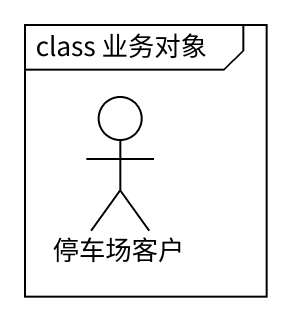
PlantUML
@startuml
mainframe class 业务对象
actor 停车场客户
@enduml
